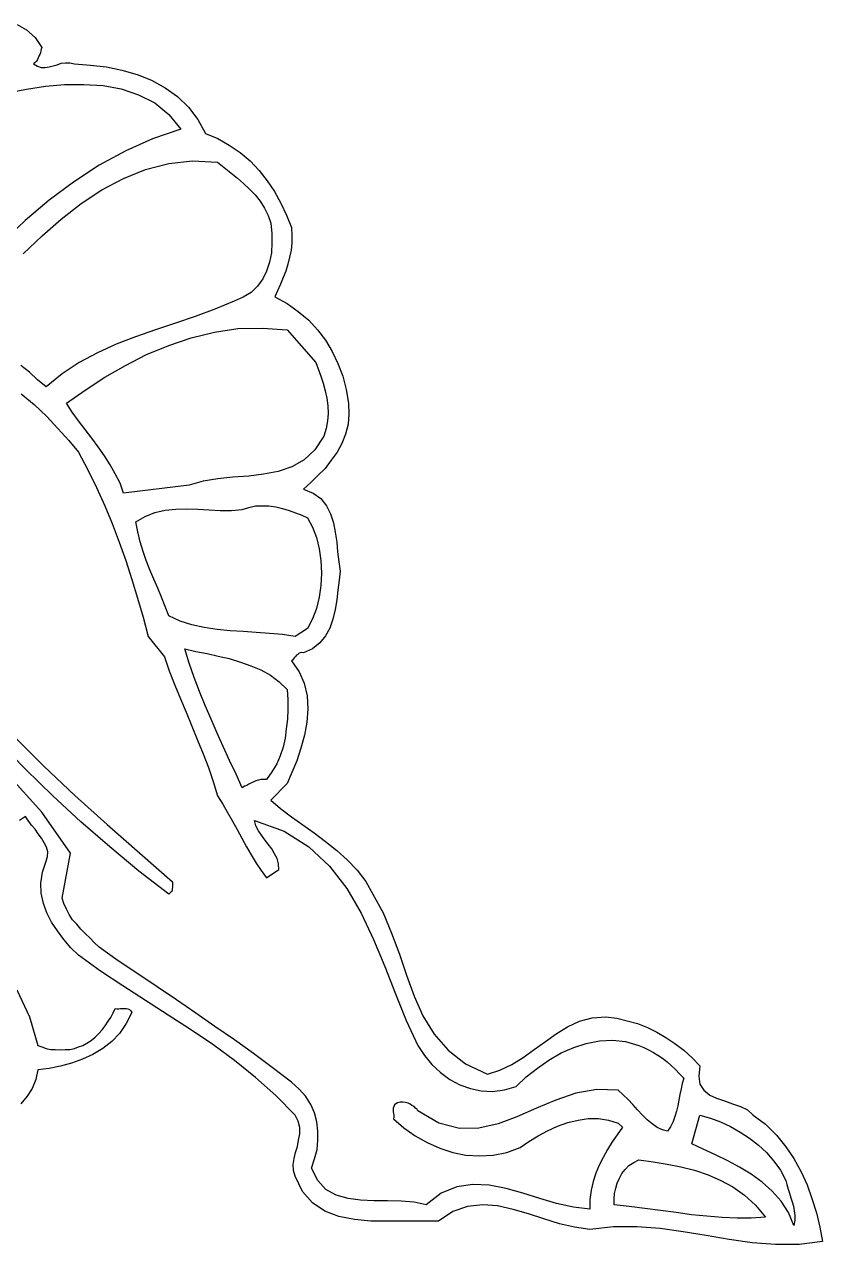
# Model space of a CAD drawing. Extents: x 0.1 to 18.9, y 0.1 to 12.9.
# Drawn here: x 16.105 to 18.78, y 0.072 to 4.159 of the extents above; entities that cross this region are included whole.
import ezdxf

# ---------------------------------------------------------------- set-up
doc = ezdxf.new("R2010")
doc.units = 0
doc.layers.add('1', color=7, linetype='Continuous')

msp = doc.modelspace()

# ---------------------------------------------------------------- linework, layer by layer
for points in [[(16.081, 4.159), (16.113, 4.141), (16.141, 4.115), (16.164, 4.082), (16.162, 4.076), (16.16, 4.07), (16.159, 4.064), (16.157, 4.058), (16.154, 4.053), (16.152, 4.047), (16.149, 4.041), (16.146, 4.036), (16.142, 4.031), (16.136, 4.027), (16.149, 4.019), (16.162, 4.015), (16.175, 4.015), (16.188, 4.017), (16.202, 4.02), (16.215, 4.024), (16.229, 4.029), (16.243, 4.03), (16.258, 4.03), (16.273, 4.027), (16.327, 4.023), (16.38, 4.017), (16.432, 4.006), (16.483, 3.991), (16.531, 3.972), (16.577, 3.947), (16.619, 3.918), (16.655, 3.882), (16.687, 3.841), (16.712, 3.794), (16.754, 3.777), (16.792, 3.755), (16.828, 3.73), (16.862, 3.702), (16.892, 3.67), (16.919, 3.635), (16.944, 3.599), (16.965, 3.56), (16.984, 3.52), (17, 3.479), (17.001, 3.452), (17.001, 3.427), (16.999, 3.403), (16.994, 3.379), (16.988, 3.356), (16.982, 3.333), (16.973, 3.311), (16.964, 3.289), (16.954, 3.267), (16.945, 3.246), (16.986, 3.224), (17.023, 3.197), (17.058, 3.168), (17.088, 3.136), (17.114, 3.101), (17.137, 3.063), (17.156, 3.023), (17.172, 2.981), (17.184, 2.936), (17.191, 2.89), (17.193, 2.854), (17.19, 2.82), (17.181, 2.787), (17.169, 2.755), (17.153, 2.726), (17.133, 2.699), (17.113, 2.672), (17.089, 2.648), (17.065, 2.625), (17.041, 2.602), (17.073, 2.589), (17.099, 2.571), (17.118, 2.547), (17.131, 2.52), (17.141, 2.49), (17.147, 2.458), (17.152, 2.425), (17.155, 2.392), (17.159, 2.359), (17.164, 2.328), (17.16, 2.297), (17.156, 2.264), (17.152, 2.232), (17.147, 2.199), (17.139, 2.167), (17.129, 2.137), (17.114, 2.111), (17.095, 2.088), (17.071, 2.068), (17.041, 2.054), (17.035, 2.055), (17.03, 2.054), (17.026, 2.053), (17.022, 2.049), (17.017, 2.046), (17.014, 2.042), (17.011, 2.038), (17.007, 2.034), (17.004, 2.03), (17, 2.027), (17.026, 1.991), (17.043, 1.952), (17.053, 1.91), (17.055, 1.867), (17.052, 1.822), (17.044, 1.778), (17.032, 1.735), (17.018, 1.692), (17.002, 1.653), (16.986, 1.616), (16.931, 1.561), (16.964, 1.533), (17, 1.505), (17.038, 1.478), (17.076, 1.451), (17.114, 1.422), (17.152, 1.392), (17.187, 1.361), (17.22, 1.326), (17.249, 1.288), (17.273, 1.246), (17.308, 1.183), (17.336, 1.115), (17.362, 1.045), (17.386, 0.974), (17.411, 0.904), (17.441, 0.838), (17.479, 0.777), (17.525, 0.723), (17.583, 0.678), (17.657, 0.643), (17.699, 0.656), (17.739, 0.675), (17.777, 0.699), (17.814, 0.725), (17.851, 0.752), (17.887, 0.778), (17.925, 0.801), (17.965, 0.82), (18.008, 0.832), (18.054, 0.835), (18.09, 0.83), (18.125, 0.822), (18.16, 0.812), (18.193, 0.799), (18.225, 0.784), (18.255, 0.766), (18.285, 0.746), (18.315, 0.723), (18.343, 0.698), (18.369, 0.671), (18.365, 0.636), (18.369, 0.609), (18.382, 0.589), (18.402, 0.573), (18.425, 0.562), (18.451, 0.553), (18.478, 0.544), (18.505, 0.535), (18.528, 0.523), (18.547, 0.506), (18.589, 0.475), (18.625, 0.439), (18.657, 0.4), (18.684, 0.36), (18.708, 0.316), (18.728, 0.272), (18.744, 0.226), (18.759, 0.178), (18.771, 0.13), (18.78, 0.082), (18.701, 0.072), (18.622, 0.072), (18.544, 0.078), (18.467, 0.089), (18.39, 0.102), (18.313, 0.115), (18.236, 0.126), (18.158, 0.132), (18.079, 0.132), (18, 0.123), (17.949, 0.13), (17.898, 0.142), (17.846, 0.158), (17.794, 0.175), (17.743, 0.19), (17.691, 0.202), (17.641, 0.205), (17.59, 0.2), (17.541, 0.183), (17.493, 0.15), (17.438, 0.151), (17.38, 0.151), (17.323, 0.15), (17.266, 0.151), (17.211, 0.156), (17.159, 0.166), (17.112, 0.184), (17.071, 0.212), (17.037, 0.25), (17.013, 0.301), (17.007, 0.32), (17.006, 0.34), (17.009, 0.36), (17.014, 0.38), (17.02, 0.401), (17.024, 0.422), (17.028, 0.443), (17.028, 0.464), (17.023, 0.485), (17.013, 0.506), (16.948, 0.571), (16.88, 0.632), (16.809, 0.689), (16.737, 0.742), (16.662, 0.792), (16.587, 0.841), (16.511, 0.89), (16.435, 0.939), (16.361, 0.988), (16.287, 1.041), (16.261, 1.066), (16.238, 1.094), (16.216, 1.123), (16.196, 1.152), (16.181, 1.183), (16.169, 1.215), (16.162, 1.249), (16.16, 1.283), (16.166, 1.319), (16.178, 1.356), (16.183, 1.372), (16.184, 1.387), (16.18, 1.403), (16.172, 1.418), (16.163, 1.433), (16.152, 1.448), (16.141, 1.463), (16.129, 1.477), (16.118, 1.492), (16.109, 1.506), (16.089, 1.493)], [(16.071, 1.774), (16.171, 1.674), (16.275, 1.576), (16.383, 1.479), (16.492, 1.383), (16.602, 1.287)], [(16.602, 1.287), (16.602, 1.281), (16.602, 1.275), (16.602, 1.27), (16.601, 1.264), (16.601, 1.26), (16.599, 1.255), (16.596, 1.252), (16.593, 1.249), (16.589, 1.246), (16.489, 1.323), (16.392, 1.404), (16.295, 1.488), (16.201, 1.575), (16.109, 1.664), (16.019, 1.756)], [(16.08, 0.925), (16.123, 0.835), (16.15, 0.739), (16.164, 0.734), (16.178, 0.729), (16.193, 0.726), (16.209, 0.725), (16.226, 0.724), (16.242, 0.725), (16.258, 0.726), (16.273, 0.729), (16.287, 0.734), (16.301, 0.739), (16.315, 0.747), (16.329, 0.756), (16.343, 0.767), (16.355, 0.779), (16.366, 0.791), (16.376, 0.805), (16.386, 0.82), (16.395, 0.833), (16.403, 0.848), (16.41, 0.863), (16.416, 0.862), (16.422, 0.862), (16.428, 0.863), (16.434, 0.863), (16.441, 0.863), (16.447, 0.863), (16.452, 0.862), (16.458, 0.859), (16.462, 0.855), (16.465, 0.849), (16.447, 0.812), (16.424, 0.779), (16.398, 0.752), (16.368, 0.729), (16.335, 0.709), (16.3, 0.693), (16.263, 0.68), (16.226, 0.67), (16.188, 0.662), (16.15, 0.657), (16.144, 0.625), (16.132, 0.595), (16.115, 0.569), (16.094, 0.544)]]:
    msp.add_lwpolyline(points)
at = {"layer": '1'}
for points in [[(16.054, 3.931), (16.113, 3.942), (16.176, 3.952), (16.24, 3.958), (16.305, 3.958), (16.369, 3.954), (16.43, 3.943), (16.488, 3.923), (16.542, 3.896), (16.589, 3.857), (16.63, 3.808)], [(16.63, 3.808), (16.535, 3.776), (16.445, 3.736), (16.356, 3.687), (16.27, 3.631), (16.188, 3.57), (16.108, 3.502), (16.031, 3.429)], [(16.101, 3.391), (16.165, 3.451), (16.229, 3.507), (16.296, 3.559), (16.365, 3.605), (16.437, 3.643), (16.511, 3.673), (16.589, 3.693), (16.669, 3.702), (16.753, 3.698), (16.775, 3.68), (16.797, 3.662), (16.82, 3.644), (16.84, 3.626), (16.86, 3.607), (16.879, 3.588), (16.895, 3.567), (16.91, 3.544), (16.922, 3.519), (16.931, 3.493), (16.934, 3.459), (16.935, 3.427), (16.933, 3.394), (16.927, 3.363), (16.917, 3.333), (16.904, 3.307), (16.886, 3.282), (16.865, 3.261), (16.839, 3.245), (16.808, 3.232), (16.744, 3.205), (16.678, 3.181), (16.612, 3.158), (16.545, 3.136), (16.478, 3.113), (16.413, 3.088), (16.35, 3.059), (16.289, 3.027), (16.232, 2.989), (16.178, 2.945), (16.149, 2.969), (16.122, 2.994), (16.094, 3.017)], [(17.082, 3.027), (17.09, 3.005), (17.099, 2.981), (17.107, 2.957), (17.113, 2.932), (17.119, 2.907), (17.122, 2.881), (17.123, 2.856), (17.121, 2.831), (17.117, 2.805), (17.109, 2.78), (17.079, 2.734), (17.043, 2.7), (17.001, 2.677), (16.956, 2.661), (16.907, 2.652), (16.857, 2.646), (16.804, 2.642), (16.754, 2.637), (16.704, 2.629), (16.657, 2.616), (16.438, 2.589), (16.426, 2.622), (16.41, 2.654), (16.393, 2.684), (16.374, 2.714), (16.353, 2.744), (16.331, 2.773), (16.309, 2.802), (16.287, 2.831), (16.266, 2.86), (16.246, 2.89), (16.309, 2.934), (16.375, 2.977), (16.444, 3.017), (16.515, 3.053), (16.589, 3.083), (16.664, 3.109), (16.742, 3.128), (16.821, 3.14), (16.903, 3.142), (16.986, 3.136), (17.082, 3.027)], [(16.095, 2.922), (16.138, 2.886), (16.179, 2.847), (16.218, 2.806), (16.254, 2.765), (16.287, 2.726), (16.318, 2.667), (16.347, 2.608), (16.375, 2.547), (16.399, 2.487), (16.423, 2.425), (16.445, 2.363), (16.465, 2.3), (16.484, 2.237), (16.503, 2.173), (16.52, 2.109), (16.575, 2.041), (16.591, 1.994), (16.609, 1.946), (16.628, 1.9), (16.647, 1.855), (16.666, 1.809), (16.685, 1.762), (16.704, 1.716), (16.722, 1.67), (16.738, 1.623), (16.753, 1.575), (16.77, 1.547), (16.786, 1.519), (16.803, 1.49), (16.818, 1.462), (16.834, 1.433), (16.85, 1.404), (16.865, 1.377), (16.882, 1.35), (16.899, 1.325), (16.917, 1.301), (16.958, 1.328), (16.957, 1.347), (16.952, 1.365), (16.944, 1.381), (16.934, 1.398), (16.922, 1.413), (16.911, 1.428), (16.9, 1.443), (16.89, 1.458), (16.881, 1.475), (16.876, 1.493), (16.976, 1.457), (17.059, 1.404), (17.128, 1.34), (17.186, 1.265), (17.234, 1.182), (17.275, 1.094), (17.313, 1.003), (17.349, 0.912), (17.385, 0.823), (17.424, 0.739), (17.446, 0.705), (17.471, 0.675), (17.5, 0.648), (17.531, 0.625), (17.565, 0.607), (17.6, 0.595), (17.636, 0.587), (17.674, 0.585), (17.714, 0.59), (17.753, 0.602), (17.787, 0.634), (17.825, 0.663), (17.863, 0.69), (17.904, 0.714), (17.946, 0.732), (17.988, 0.746), (18.032, 0.755), (18.076, 0.757), (18.12, 0.752), (18.164, 0.739), (18.181, 0.732), (18.197, 0.724), (18.213, 0.715), (18.228, 0.706), (18.244, 0.696), (18.259, 0.684), (18.273, 0.672), (18.287, 0.659), (18.301, 0.644), (18.315, 0.63), (18.309, 0.612), (18.306, 0.594), (18.302, 0.575), (18.298, 0.556), (18.295, 0.537), (18.291, 0.519), (18.285, 0.501), (18.279, 0.484), (18.27, 0.467), (18.26, 0.452), (18.243, 0.456), (18.226, 0.464), (18.209, 0.476), (18.192, 0.49), (18.177, 0.505), (18.16, 0.523), (18.144, 0.541), (18.128, 0.558), (18.112, 0.574), (18.095, 0.589), (18.023, 0.591), (17.953, 0.579), (17.886, 0.556), (17.821, 0.529), (17.756, 0.5), (17.693, 0.476), (17.628, 0.462), (17.563, 0.461), (17.494, 0.479), (17.424, 0.52), (17.421, 0.524), (17.416, 0.529), (17.411, 0.534), (17.404, 0.538), (17.398, 0.542), (17.391, 0.546), (17.382, 0.548), (17.374, 0.549), (17.365, 0.549), (17.356, 0.547), (17.35, 0.544), (17.345, 0.54), (17.343, 0.535), (17.341, 0.529), (17.341, 0.523), (17.341, 0.517), (17.342, 0.511), (17.343, 0.505), (17.343, 0.499), (17.342, 0.493), (17.377, 0.463), (17.415, 0.436), (17.455, 0.414), (17.497, 0.395), (17.541, 0.381), (17.585, 0.372), (17.63, 0.369), (17.676, 0.372), (17.722, 0.38), (17.767, 0.397), (17.796, 0.417), (17.827, 0.436), (17.858, 0.453), (17.892, 0.469), (17.926, 0.481), (17.961, 0.489), (17.995, 0.494), (18.029, 0.494), (18.063, 0.489), (18.095, 0.479), (18.109, 0.465), (18.092, 0.44), (18.075, 0.416), (18.059, 0.39), (18.045, 0.364), (18.031, 0.338), (18.02, 0.311), (18.011, 0.283), (18.004, 0.254), (18, 0.223), (18, 0.191), (17.945, 0.197), (17.888, 0.21), (17.832, 0.226), (17.775, 0.244), (17.72, 0.26), (17.663, 0.271), (17.608, 0.273), (17.554, 0.266), (17.502, 0.244), (17.452, 0.205), (17.411, 0.214), (17.368, 0.218), (17.322, 0.219), (17.277, 0.219), (17.232, 0.221), (17.19, 0.226), (17.15, 0.238), (17.116, 0.257), (17.089, 0.287), (17.068, 0.328), (17.078, 0.359), (17.086, 0.391), (17.089, 0.422), (17.089, 0.452), (17.085, 0.483), (17.077, 0.513), (17.065, 0.541), (17.048, 0.568), (17.026, 0.593), (17, 0.616), (16.936, 0.665), (16.873, 0.712), (16.809, 0.758), (16.744, 0.803), (16.68, 0.847), (16.615, 0.892), (16.55, 0.935), (16.485, 0.979), (16.42, 1.023), (16.356, 1.068), (16.34, 1.083), (16.325, 1.099), (16.31, 1.113), (16.295, 1.129), (16.281, 1.145), (16.267, 1.16), (16.256, 1.178), (16.246, 1.195), (16.238, 1.214), (16.232, 1.232), (16.26, 1.383), (16.164, 1.52), (16.051, 1.646)], [(16.835, 2.534), (16.857, 2.541), (16.88, 2.546), (16.903, 2.547), (16.925, 2.547), (16.948, 2.543), (16.97, 2.538), (16.993, 2.531), (17.014, 2.523), (17.035, 2.515), (17.054, 2.506), (17.071, 2.475), (17.084, 2.44), (17.093, 2.402), (17.099, 2.363), (17.101, 2.321), (17.099, 2.28), (17.093, 2.241), (17.084, 2.203), (17.071, 2.168), (17.054, 2.136), (17.013, 2.109), (16.97, 2.115), (16.927, 2.119), (16.882, 2.122), (16.839, 2.125), (16.795, 2.128), (16.751, 2.132), (16.708, 2.139), (16.666, 2.148), (16.627, 2.16), (16.589, 2.178), (16.577, 2.209), (16.565, 2.24), (16.552, 2.271), (16.539, 2.301), (16.526, 2.332), (16.514, 2.363), (16.503, 2.394), (16.493, 2.426), (16.485, 2.459), (16.479, 2.493), (16.51, 2.511), (16.542, 2.524), (16.577, 2.532), (16.613, 2.535), (16.649, 2.536), (16.687, 2.535), (16.725, 2.533), (16.761, 2.531), (16.799, 2.531), (16.835, 2.534)], [(16.986, 1.931), (16.988, 1.898), (16.988, 1.864), (16.987, 1.832), (16.983, 1.8), (16.979, 1.768), (16.972, 1.738), (16.963, 1.709), (16.951, 1.682), (16.935, 1.655), (16.917, 1.63), (16.908, 1.63), (16.898, 1.63), (16.89, 1.628), (16.881, 1.625), (16.874, 1.622), (16.866, 1.619), (16.858, 1.614), (16.851, 1.61), (16.843, 1.607), (16.835, 1.602), (16.815, 1.648), (16.793, 1.694), (16.772, 1.74), (16.751, 1.785), (16.731, 1.832), (16.711, 1.878), (16.692, 1.925), (16.674, 1.972), (16.658, 2.019), (16.643, 2.068), (16.68, 2.059), (16.718, 2.052), (16.755, 2.043), (16.792, 2.035), (16.829, 2.023), (16.864, 2.011), (16.898, 1.997), (16.93, 1.979), (16.959, 1.957), (16.986, 1.931)], [(18.657, 0.287), (18.66, 0.273), (18.665, 0.258), (18.669, 0.244), (18.674, 0.229), (18.678, 0.215), (18.683, 0.201), (18.685, 0.185), (18.687, 0.17), (18.687, 0.154), (18.684, 0.136), (18.666, 0.179), (18.641, 0.218), (18.611, 0.251), (18.577, 0.281), (18.541, 0.308), (18.502, 0.331), (18.462, 0.353), (18.421, 0.373), (18.38, 0.392), (18.342, 0.41), (18.369, 0.506), (18.404, 0.496), (18.438, 0.483), (18.471, 0.468), (18.504, 0.449), (18.535, 0.428), (18.565, 0.405), (18.592, 0.38), (18.617, 0.351), (18.639, 0.321), (18.657, 0.287)], [(18.589, 0.164), (18.541, 0.16), (18.494, 0.16), (18.444, 0.163), (18.392, 0.167), (18.341, 0.172), (18.289, 0.179), (18.237, 0.186), (18.184, 0.193), (18.132, 0.2), (18.082, 0.205), (18.082, 0.224), (18.083, 0.243), (18.087, 0.261), (18.092, 0.278), (18.099, 0.295), (18.107, 0.31), (18.119, 0.324), (18.131, 0.337), (18.147, 0.347), (18.164, 0.356), (18.212, 0.349), (18.259, 0.341), (18.305, 0.332), (18.351, 0.321), (18.396, 0.306), (18.439, 0.287), (18.479, 0.265), (18.518, 0.238), (18.555, 0.204), (18.589, 0.164)]]:
    msp.add_lwpolyline(points, dxfattribs=at)

doc.saveas('drawing.dxf')
